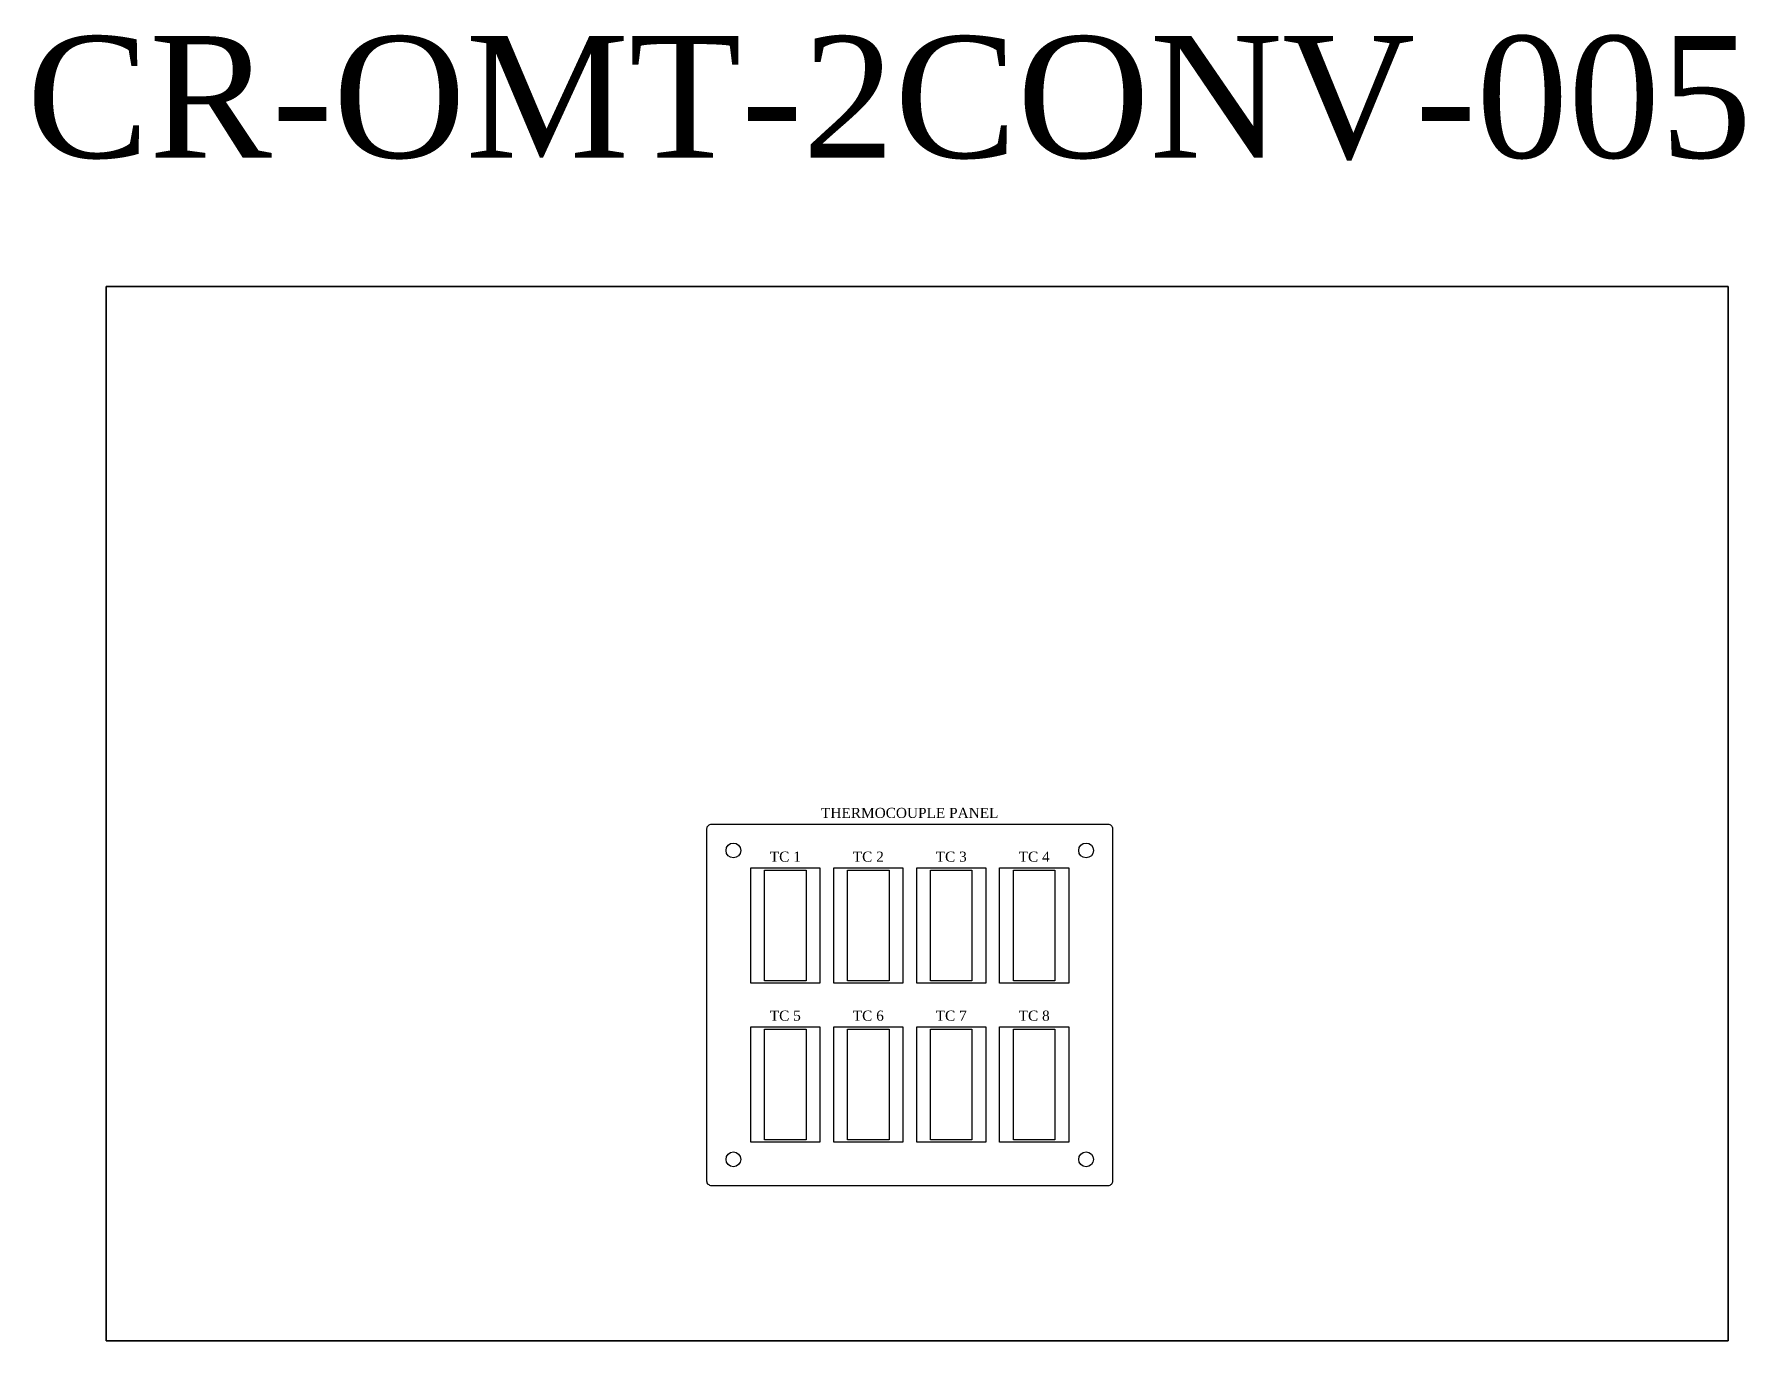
# Model space of a CAD drawing. Extents: x -1 to 228, y 0 to 32.
# Drawn here: x 185.68 to 227.86, y 0 to 32.22 of the extents above; entities that cross this region are included whole.
import ezdxf
from ezdxf.enums import TextEntityAlignment as Align

# ---------------------------------------------------------------- set-up
doc = ezdxf.new("R2010")
doc.units = 0
doc.header["$MEASUREMENT"] = 0
for name, color, linetype in [('BORDER', 7, 'CONTINUOUS'), ('connectorOutline', 9, 'CONTINUOUS'), ('Cut', 20, 'CONTINUOUS'), ('TEXT', 3, 'CONTINUOUS')]:
    doc.layers.add(name, color=color, linetype=linetype)
doc.styles.get("Standard").update_dxf_attribs({"font": 'times.ttf', "height": 0.15})

msp = doc.modelspace()

# ---------------------------------------------------------------- linework, layer by layer
at = {"layer": 'BORDER'}
for points in [[(187.455, 0), (227.455, 0), (227.455, 26), (187.455, 26)], [(187.455, 26), (227.455, 26), (227.455, 0), (187.455, 0)]]:
    msp.add_lwpolyline(points, close=True, dxfattribs=at)
at = {"layer": 'connectorOutline'}
for points in [[(203.352, 11.664), (205.056, 11.664), (205.056, 8.823), (203.352, 8.823)], [(205.397, 11.664), (207.102, 11.664), (207.102, 8.823), (205.397, 8.823)], [(207.443, 11.664), (209.147, 11.664), (209.147, 8.823), (207.443, 8.823)], [(209.488, 11.664), (211.193, 11.664), (211.193, 8.823), (209.488, 8.823)], [(203.352, 7.743), (205.056, 7.743), (205.056, 4.902), (203.352, 4.902)], [(205.397, 7.743), (207.102, 7.743), (207.102, 4.902), (205.397, 4.902)], [(207.443, 7.743), (209.147, 7.743), (209.147, 4.902), (207.443, 4.902)], [(209.488, 7.743), (211.193, 7.743), (211.193, 4.902), (209.488, 4.902)]]:
    msp.add_lwpolyline(points, close=True, dxfattribs=at)
at = {"layer": 'Cut'}
msp.add_lwpolyline([(202.386, 12.743), (212.159, 12.743, -0.414214), (212.272, 12.63), (212.272, 3.937, -0.414214), (212.159, 3.823), (202.386, 3.823, -0.414214), (202.272, 3.937), (202.272, 12.63, -0.414214)], format="xyb", close=True, dxfattribs=at)
for points in [[(203.693, 11.607), (204.716, 11.607), (204.716, 8.88), (203.693, 8.88)], [(205.738, 11.607), (206.761, 11.607), (206.761, 8.88), (205.738, 8.88)], [(207.784, 11.607), (208.806, 11.607), (208.806, 8.88), (207.784, 8.88)], [(209.829, 11.607), (210.852, 11.607), (210.852, 8.88), (209.829, 8.88)], [(203.693, 7.687), (204.716, 7.687), (204.716, 4.959), (203.693, 4.959)], [(205.738, 7.687), (206.761, 7.687), (206.761, 4.959), (205.738, 4.959)], [(207.784, 7.687), (208.806, 7.687), (208.806, 4.959), (207.784, 4.959)], [(209.829, 7.687), (210.852, 7.687), (210.852, 4.959), (209.829, 4.959)]]:
    msp.add_lwpolyline(points, close=True, dxfattribs=at)
for centre in [(202.924, 12.092), (211.621, 12.092), (202.924, 4.474), (211.621, 4.474)]:
    msp.add_circle(centre, 0.182, dxfattribs=at)

# ---------------------------------------------------------------- texts
at = {"layer": 'TEXT'}
msp.add_text('CR-OMT-2CONV-005', height=3, dxfattribs=at).set_placement((206.768, 28.275), align=Align.BOTTOM_CENTER)
at = {"layer": 'TEXT', "ltscale": 0.5}
for s, p in [('THERMOCOUPLE PANEL', (207.272, 12.893)), ('TC 1', (204.204, 11.814)), ('TC 2', (206.25, 11.814)), ('TC 3', (208.295, 11.814)), ('TC 4', (210.341, 11.814)), ('TC 5', (204.204, 7.893)), ('TC 6', (206.25, 7.893)), ('TC 7', (208.295, 7.893)), ('TC 8', (210.341, 7.893))]:
    msp.add_text(s, height=0.25, dxfattribs=at).set_placement(p, align=Align.CENTER)

doc.saveas('drawing.dxf')
